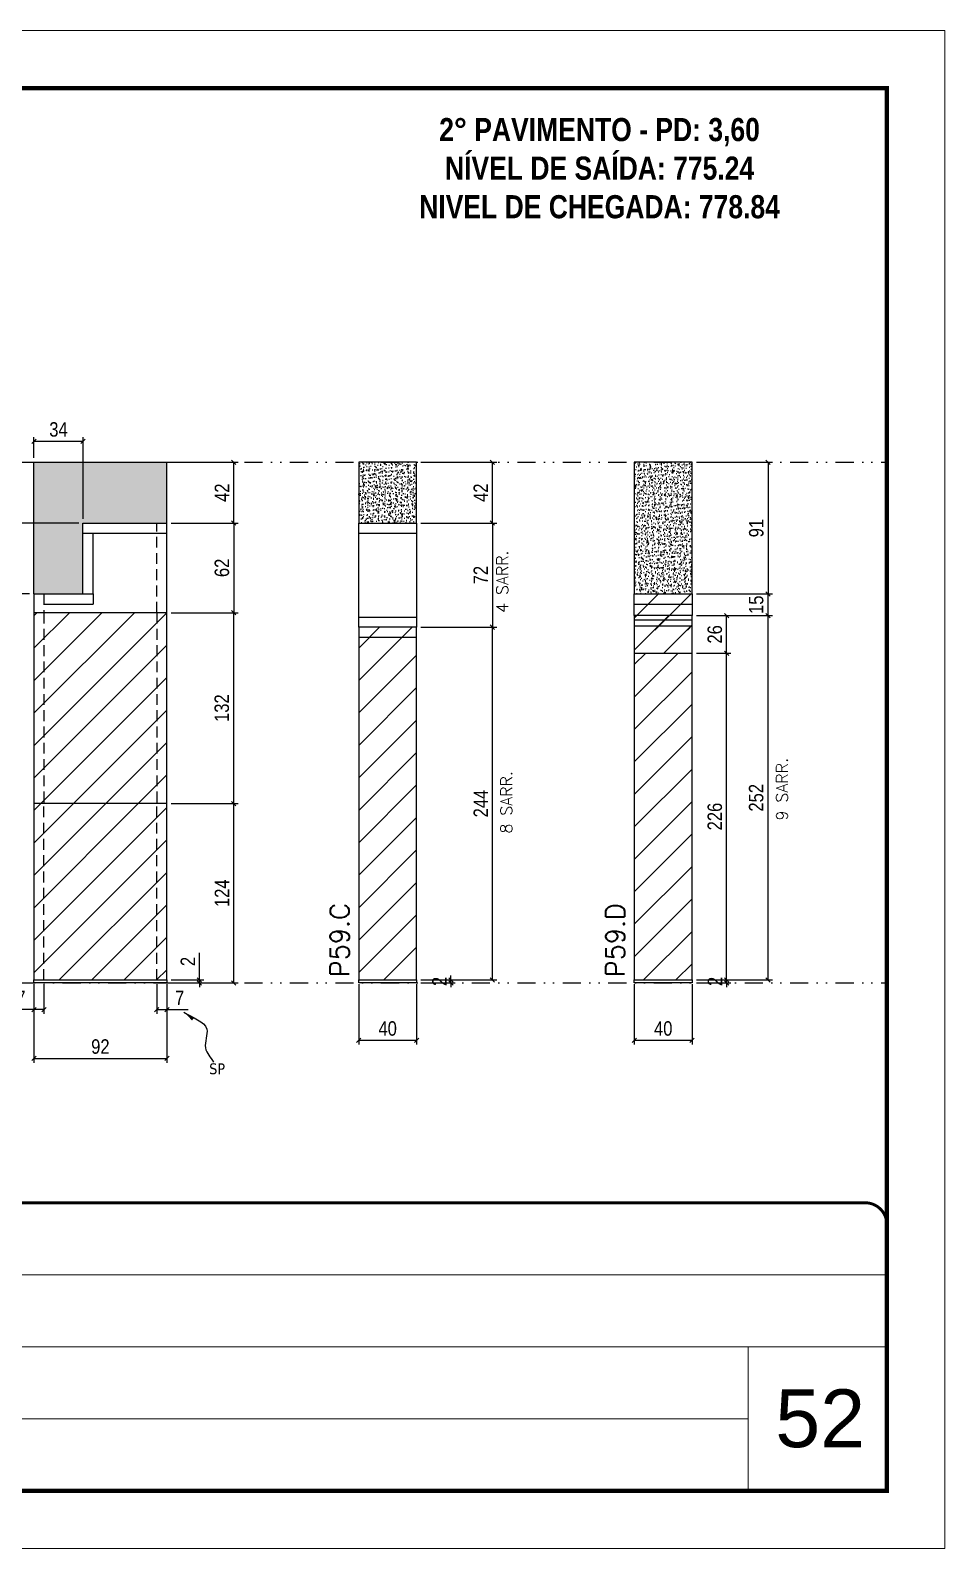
# Model space of a CAD drawing. Extents: x 2949 to 9203, y -16089 to 12527.
# Drawn here: x 8570 to 9203, y -2306 to -1256 of the extents above; entities that cross this region are included whole.
import ezdxf

# ---------------------------------------------------------------- set-up
doc = ezdxf.new("R2010")
doc.units = 0
for name, pattern in [('CONTINUO', [0]), ('DASHED', [0.75, 0.5, -0.25]), ('DIVIDE2', [0.625, 0.25, -0.125, 0, -0.125, 0, -0.125]), ('HIDDEN', [0.375, 0.25, -0.125])]:
    doc.linetypes.add(name, pattern=pattern)
for name, color, linetype, lineweight in [('CARIMBO', 255, 'Continuous', 9), ('Folhas', 255, 'Continuous', 9), ('Hachura', 251, 'Continuous', 9), ('SARRAFO DE PRESSAO', 251, 'DASHED', 9), ('Texto Seção', 7, 'Continuous', 15)]:
    doc.layers.add(name, color=color, linetype=linetype, lineweight=lineweight)
for name, color, linetype in [('COTA', 241, 'Continuous'), ('FUNDOS', 1, 'Continuous'), ('NOMENCLATURA', 7, 'Continuous'), ('Nível', 160, 'Continuous'), ('Painéis', 200, 'Continuous'), ('SARR_2.2x7', 40, 'Continuous'), ('Sarrafo de Pressão', 42, 'HIDDEN'), ('texto', 7, 'Continuous')]:
    doc.layers.add(name, color=color, linetype=linetype)
doc.styles.add('ARIAL', font='arial.ttf')
doc.styles.add('COTA TECNICA', font='techl___.ttf', dxfattribs={"height": 10})
doc.styles.add('COTA TECNICA-50', font='techl___.ttf', dxfattribs={"height": 10})
doc.styles.add('REGUA-120', font='ROMANS.shx', dxfattribs={"height": 15})
doc.styles.add('ROMANC', font='techb___.ttf', dxfattribs={"height": 2.5})
doc.styles.add('ROMANS', font='romans.shx')
doc.styles.get("Standard").update_dxf_attribs({"font": 'arial.ttf'})
doc.dimstyles.new('COTA PAINEL-50', dxfattribs={"dimtxt": 10, "dimasz": 3, "dimexe": 3, "dimexo": 3, "dimgap": 3, "dimtad": 1, "dimdec": 1, "dimzin": 12, "dimdsep": 46, "dimtxsty": 'COTA TECNICA-50', "dimblk1": 'OBLIQUE', "dimblk2": 'OBLIQUE', "dimsah": 1, "dimcen": 0.9, "dimclrd": 4, "dimclre": 4, "dimclrt": 240, "dimadec": 1, "dimazin": 3, "dimtfac": 1, "dimtdec": 1, "dimtmove": 0, "dimatfit": 3, "dimfxl": 1, "dimtolj": 1, "dimtzin": 12, "dimarcsym": 0})
doc.dimstyles.new('PAINEL', dxfattribs={"dimtxt": 10, "dimasz": 3, "dimexe": 3, "dimexo": 3, "dimgap": 3, "dimtad": 1, "dimdec": 1, "dimzin": 12, "dimdsep": 46, "dimtxsty": 'COTA TECNICA', "dimblk1": 'OBLIQUE', "dimblk2": 'OBLIQUE', "dimsah": 1, "dimcen": 0.9, "dimclrd": 4, "dimclre": 4, "dimclrt": 240, "dimadec": 1, "dimazin": 3, "dimtfac": 1, "dimtdec": 1, "dimtmove": 0, "dimatfit": 3, "dimfxl": 1, "dimtolj": 1, "dimtzin": 12, "dimarcsym": 0})
doc.dimstyles.get("Standard").update_dxf_attribs({"dimtxt": 0.18, "dimasz": 0.18, "dimexe": 0.18, "dimexo": 0.0625, "dimgap": 0.09, "dimtad": 0, "dimtih": 1, "dimtoh": 1, "dimdec": 4, "dimzin": 0, "dimdsep": 46, "dimtxsty": 'Standard', "dimcen": 0.09, "dimadec": 0, "dimazin": 0, "dimtfac": 1, "dimtdec": 4, "dimtofl": 0, "dimtmove": 0, "dimatfit": 3, "dimfxl": 1, "dimtolj": 1, "dimtzin": 0, "dimarcsym": 0})
pattern_1 = [(45, (-122901.967, -33050.646), (-11.2253202, 11.2253202), [])]
pattern_2 = [(50, (4768.5, 0), (5.46554, -0.4781726), [0.5715, -6.2865]), (355, (4768.5, 0), (-1.0573026, 5.7317054), [0.4572, -5.0292175]), (100.45144, (4768.9555, -0.04), (4.4082374, 5.2535326), [0.4857, -5.3427073]), (46.1842, (4768.5, 1.524), (8.132371, -1.26127), [0.85725, -9.42975]), (96.63556, (4769.178, 1.419), (7.122124, 7.422784), [0.72855, -8.014068]), (351.18415, (4768.5, 1.524), (7.122124, 7.422784), [0.685799, -7.543792]), (21, (4769.262, 1.143), (4.5484317, -3.067956), [0.5715, -6.2865]), (326, (4769.262, 1.143), (1.854061, 5.525639), [0.4572, -5.0292]), (71.45144, (4769.641, 0.8873), (6.4024926, 2.457683), [0.4857, -5.342698]), (37.5, (4768.5, 0), (0.0926581, 2.5366512), [0, -4.96824, 0, -5.1054, 0, -5.04825]), (7.5, (4768.5, 0), (2.0045899, 3.0054172), [0, -2.91084, 0, -4.85394, 0, -1.92405]), (327.5, (4766.8007, 0), (4.0677179, -0.1718623), [0, -1.905, 0, -5.9436, 0, -7.8867]), (317.5, (4766.0387, 0), (4.4438754, 0.7627947), [0, -2.4765, 0, -3.94716, 0, -5.6007])]

# ---------------------------------------------------------------- blocks, each defined once
blk = doc.blocks.new('9999999999')
at = {"color": 30, "linetype": 'CONTINUO'}
for p, q in [((98564.6, 34379.6), (99584, 34379.6)), ((98564.6, 34329.8), (99488, 34329.8)), ((99584, 34329.8), (99488, 34329.8)), ((99488, 34329.8), (99488, 34230.2)), ((98564.6, 34280), (99488, 34280))]:
    blk.add_line(p, q, dxfattribs=at)
at = {"color": 30, "linetype": 'CONTINUO', "const_width": 2}
blk.add_lwpolyline([(99584, 34230.2), (99584, 34414.4, 0.414214), (99569, 34429.4), (98229, 34429.4, 0.414214), (98214, 34414.4), (98214, 34245.2, 0.414214), (98229, 34230.2), (99584, 34230.2)], format="xyb", dxfattribs=at)
at = {"layer": 'Folhas'}
blk.add_lwpolyline([(98139, 34190.2), (99624, 34190.2), (99624, 35240.2), (98139, 35240.2)], close=True, dxfattribs=at)
at = {"layer": 'Folhas', "color": 30, "const_width": 3}
blk.add_lwpolyline([(98214, 34230.2), (99584, 34230.2), (99584, 35200.2), (98214, 35200.2)], close=True, dxfattribs=at)
blk = doc.blocks.new('_Oblique')
at = {"color": 0, "linetype": 'ByBlock', "lineweight": -2}
blk.add_line((-0.5, -0.5), (0.5, 0.5), dxfattribs=at)
blk = doc.blocks.new('*D1813')
at = {"layer": 'COTA', "color": 4, "lineweight": -2, "transparency": 16777216}
for p, q in [((9030.9, -1660.9), (9083.4, -1660.9)), ((9080.4, -1912.9), (9080.4, -1660.9)), ((9030.9, -1912.9), (9083.4, -1912.9))]:
    blk.add_line(p, q, dxfattribs=at)
at = {"layer": 'Defpoints', "color": 0, "transparency": 16777216}
for p in [(9027.9, -1660.9), (9080.4, -1660.9), (9027.9, -1912.9)]:
    blk.add_point(p, dxfattribs=at)
at = {"layer": 'COTA', "color": 4, "lineweight": -2, "transparency": 16777216, "xscale": 3, "yscale": 3, "zscale": 3}
for p, rotation in [((9080.4, -1660.9), 90), ((9080.4, -1912.9), 270)]:
    blk.add_blockref('_Oblique', p, dxfattribs=dict(at, rotation=rotation))
at = {"layer": 'COTA', "color": 240, "transparency": 16777216, "insert": (9072.2, -1786.9), "char_height": 10, "attachment_point": 5, "rotation": 90, "style": 'COTA TECNICA'}
blk.add_mtext('\\A1;252', dxfattribs=at)
blk = doc.blocks.new('*D1814')
at = {"layer": 'COTA', "color": 4, "lineweight": -2, "transparency": 16777216}
for p, q in [((8987.9, -1915.9), (8987.9, -1957.6)), ((9027.9, -1915.9), (9027.9, -1957.6)), ((8987.9, -1954.6), (9027.9, -1954.6))]:
    blk.add_line(p, q, dxfattribs=at)
at = {"layer": 'Defpoints', "color": 0, "transparency": 16777216}
for p in [(8987.9, -1912.9), (9027.9, -1912.9), (9027.9, -1954.6)]:
    blk.add_point(p, dxfattribs=at)
at = {"layer": 'COTA', "color": 4, "lineweight": -2, "transparency": 16777216, "xscale": 3, "yscale": 3, "zscale": 3, "rotation": 180}
blk.add_blockref('_Oblique', (8987.9, -1954.6), dxfattribs=at)
at = {"layer": 'COTA', "color": 4, "lineweight": -2, "transparency": 16777216, "xscale": 3, "yscale": 3, "zscale": 3}
blk.add_blockref('_Oblique', (9027.9, -1954.6), dxfattribs=at)
at = {"layer": 'COTA', "color": 240, "transparency": 16777216, "insert": (9007.9, -1946.5), "char_height": 10, "attachment_point": 5, "style": 'COTA TECNICA'}
blk.add_mtext('\\A1;40', dxfattribs=at)
blk = doc.blocks.new('*D1815')
at = {"layer": 'COTA', "color": 4, "lineweight": -2, "transparency": 16777216}
for p, q in [((9051.7, -1912.9), (9051.7, -1909.9)), ((9030.9, -1912.9), (9054.7, -1912.9)), ((9030.9, -1914.9), (9054.7, -1914.9)), ((9051.7, -1914.9), (9051.7, -1912.9)), ((9051.7, -1914.9), (9051.7, -1917.9))]:
    blk.add_line(p, q, dxfattribs=at)
at = {"layer": 'Defpoints', "color": 0, "transparency": 16777216}
for p in [(9027.9, -1912.9), (9027.9, -1914.9), (9051.7, -1912.9)]:
    blk.add_point(p, dxfattribs=at)
at = {"layer": 'COTA', "color": 4, "lineweight": -2, "transparency": 16777216, "xscale": 3, "yscale": 3, "zscale": 3}
for p, rotation in [((9051.7, -1912.9), 270), ((9051.7, -1914.9), 90)]:
    blk.add_blockref('_Oblique', p, dxfattribs=dict(at, rotation=rotation))
at = {"layer": 'COTA', "color": 240, "transparency": 16777216, "insert": (9043.7, -1913.9), "char_height": 10, "attachment_point": 5, "rotation": 90, "style": 'COTA TECNICA-50'}
blk.add_mtext('\\A1;2', dxfattribs=at)
blk = doc.blocks.new('*D1833')
at = {"layer": 'COTA', "color": 4, "linetype": 'ByBlock', "lineweight": -2, "transparency": 16777216}
for p, q in [((9030.9, -1686.9), (9054.7, -1686.9)), ((9051.7, -1912.9), (9051.7, -1686.9)), ((9030.9, -1912.9), (9054.7, -1912.9))]:
    blk.add_line(p, q, dxfattribs=at)
at = {"layer": 'Defpoints', "color": 0, "linetype": 'ByBlock', "transparency": 16777216}
for p in [(9027.9, -1686.9), (9051.7, -1686.9), (9027.9, -1912.9)]:
    blk.add_point(p, dxfattribs=at)
at = {"layer": 'COTA', "color": 4, "linetype": 'ByBlock', "lineweight": -2, "transparency": 16777216, "xscale": 3, "yscale": 3, "zscale": 3}
for p, rotation in [((9051.7, -1686.9), 90), ((9051.7, -1912.9), 270)]:
    blk.add_blockref('_Oblique', p, dxfattribs=dict(at, rotation=rotation))
at = {"layer": 'COTA', "color": 240, "linetype": 'ByBlock', "transparency": 16777216, "insert": (9043.6, -1799.9), "char_height": 10, "attachment_point": 5, "rotation": 90, "style": 'COTA TECNICA'}
blk.add_mtext('\\A1;226', dxfattribs=at)
blk = doc.blocks.new('*D1834')
at = {"layer": 'COTA', "color": 4, "linetype": 'ByBlock', "lineweight": -2, "transparency": 16777216}
for p, q in [((9030.9, -1660.9), (9054.7, -1660.9)), ((9051.7, -1686.9), (9051.7, -1660.9)), ((9030.9, -1686.9), (9054.7, -1686.9))]:
    blk.add_line(p, q, dxfattribs=at)
at = {"layer": 'Defpoints', "color": 0, "linetype": 'ByBlock', "transparency": 16777216}
for p in [(9027.9, -1660.9), (9051.7, -1660.9), (9027.9, -1686.9)]:
    blk.add_point(p, dxfattribs=at)
at = {"layer": 'COTA', "color": 4, "linetype": 'ByBlock', "lineweight": -2, "transparency": 16777216, "xscale": 3, "yscale": 3, "zscale": 3}
for p, rotation in [((9051.7, -1660.9), 90), ((9051.7, -1686.9), 270)]:
    blk.add_blockref('_Oblique', p, dxfattribs=dict(at, rotation=rotation))
at = {"layer": 'COTA', "color": 240, "linetype": 'ByBlock', "transparency": 16777216, "insert": (9043.6, -1673.9), "char_height": 10, "attachment_point": 5, "rotation": 90, "style": 'COTA TECNICA'}
blk.add_mtext('\\A1;26', dxfattribs=at)
blk = doc.blocks.new('*D1816')
at = {"layer": 'COTA', "color": 4, "lineweight": -2, "transparency": 16777216}
for p, q in [((8840.3, -1668.9), (8892.7, -1668.9)), ((8889.7, -1912.9), (8889.7, -1668.9)), ((8840.3, -1912.9), (8892.7, -1912.9))]:
    blk.add_line(p, q, dxfattribs=at)
at = {"layer": 'Defpoints', "color": 0, "transparency": 16777216}
for p in [(8837.3, -1668.9), (8889.7, -1668.9), (8837.3, -1912.9)]:
    blk.add_point(p, dxfattribs=at)
at = {"layer": 'COTA', "color": 4, "lineweight": -2, "transparency": 16777216, "xscale": 3, "yscale": 3, "zscale": 3}
for p, rotation in [((8889.7, -1668.9), 90), ((8889.7, -1912.9), 270)]:
    blk.add_blockref('_Oblique', p, dxfattribs=dict(at, rotation=rotation))
at = {"layer": 'COTA', "color": 240, "transparency": 16777216, "insert": (8881.7, -1790.9), "char_height": 10, "attachment_point": 5, "rotation": 90, "style": 'COTA TECNICA'}
blk.add_mtext('\\A1;244', dxfattribs=at)
blk = doc.blocks.new('*D1817')
at = {"layer": 'COTA', "color": 4, "lineweight": -2, "transparency": 16777216}
for p, q in [((8797.3, -1915.9), (8797.3, -1957.6)), ((8837.3, -1915.9), (8837.3, -1957.6)), ((8797.3, -1954.6), (8837.3, -1954.6))]:
    blk.add_line(p, q, dxfattribs=at)
at = {"layer": 'Defpoints', "color": 0, "transparency": 16777216}
for p in [(8797.3, -1912.9), (8837.3, -1912.9), (8837.3, -1954.6)]:
    blk.add_point(p, dxfattribs=at)
at = {"layer": 'COTA', "color": 4, "lineweight": -2, "transparency": 16777216, "xscale": 3, "yscale": 3, "zscale": 3, "rotation": 180}
blk.add_blockref('_Oblique', (8797.3, -1954.6), dxfattribs=at)
at = {"layer": 'COTA', "color": 4, "lineweight": -2, "transparency": 16777216, "xscale": 3, "yscale": 3, "zscale": 3}
blk.add_blockref('_Oblique', (8837.3, -1954.6), dxfattribs=at)
at = {"layer": 'COTA', "color": 240, "transparency": 16777216, "insert": (8817.3, -1946.5), "char_height": 10, "attachment_point": 5, "style": 'COTA TECNICA'}
blk.add_mtext('\\A1;40', dxfattribs=at)
blk = doc.blocks.new('*D1818')
at = {"layer": 'COTA', "color": 4, "lineweight": -2, "transparency": 16777216}
for p, q in [((8861.1, -1912.9), (8861.1, -1909.9)), ((8840.3, -1912.9), (8864.1, -1912.9)), ((8840.3, -1914.9), (8864.1, -1914.9)), ((8861.1, -1914.9), (8861.1, -1912.9)), ((8861.1, -1914.9), (8861.1, -1917.9))]:
    blk.add_line(p, q, dxfattribs=at)
at = {"layer": 'Defpoints', "color": 0, "transparency": 16777216}
for p in [(8837.3, -1912.9), (8837.3, -1914.9), (8861.1, -1912.9)]:
    blk.add_point(p, dxfattribs=at)
at = {"layer": 'COTA', "color": 4, "lineweight": -2, "transparency": 16777216, "xscale": 3, "yscale": 3, "zscale": 3}
for p, rotation in [((8861.1, -1912.9), 270), ((8861.1, -1914.9), 90)]:
    blk.add_blockref('_Oblique', p, dxfattribs=dict(at, rotation=rotation))
at = {"layer": 'COTA', "color": 240, "transparency": 16777216, "insert": (8853.1, -1913.9), "char_height": 10, "attachment_point": 5, "rotation": 90, "style": 'COTA TECNICA-50'}
blk.add_mtext('\\A1;2', dxfattribs=at)
blk = doc.blocks.new('*D1819')
at = {"layer": 'COTA', "color": 4, "lineweight": -2, "transparency": 16777216}
for p, q in [((8572.6, -1915.9), (8572.6, -1970.1)), ((8664.6, -1915.9), (8664.6, -1970.1)), ((8572.6, -1967.1), (8664.6, -1967.1))]:
    blk.add_line(p, q, dxfattribs=at)
at = {"layer": 'Defpoints', "color": 0, "transparency": 16777216}
for p in [(8572.6, -1912.9), (8664.6, -1912.9), (8664.6, -1967.1)]:
    blk.add_point(p, dxfattribs=at)
at = {"layer": 'COTA', "color": 4, "lineweight": -2, "transparency": 16777216, "xscale": 3, "yscale": 3, "zscale": 3, "rotation": 180}
blk.add_blockref('_Oblique', (8572.6, -1967.1), dxfattribs=at)
at = {"layer": 'COTA', "color": 4, "lineweight": -2, "transparency": 16777216, "xscale": 3, "yscale": 3, "zscale": 3}
blk.add_blockref('_Oblique', (8664.6, -1967.1), dxfattribs=at)
at = {"layer": 'COTA', "color": 240, "transparency": 16777216, "insert": (8618.6, -1959), "char_height": 10, "attachment_point": 5, "style": 'COTA TECNICA'}
blk.add_mtext('\\A1;92', dxfattribs=at)
blk = doc.blocks.new('*D1820')
at = {"layer": 'COTA', "color": 4, "lineweight": -2, "transparency": 16777216}
for p, q in [((8667.6, -1790.9), (8713.8, -1790.9)), ((8710.8, -1914.9), (8710.8, -1790.9)), ((8667.6, -1914.9), (8713.8, -1914.9))]:
    blk.add_line(p, q, dxfattribs=at)
at = {"layer": 'Defpoints', "color": 0, "transparency": 16777216}
for p in [(8664.6, -1790.9), (8710.8, -1790.9), (8664.6, -1914.9)]:
    blk.add_point(p, dxfattribs=at)
at = {"layer": 'COTA', "color": 4, "lineweight": -2, "transparency": 16777216, "xscale": 3, "yscale": 3, "zscale": 3}
for p, rotation in [((8710.8, -1790.9), 90), ((8710.8, -1914.9), 270)]:
    blk.add_blockref('_Oblique', p, dxfattribs=dict(at, rotation=rotation))
at = {"layer": 'COTA', "color": 240, "transparency": 16777216, "insert": (8702.7, -1852.9), "char_height": 10, "attachment_point": 5, "rotation": 90, "style": 'COTA TECNICA-50'}
blk.add_mtext('\\A1;124', dxfattribs=at)
blk = doc.blocks.new('*D1821')
at = {"layer": 'COTA', "color": 4, "lineweight": -2, "transparency": 16777216}
for p, q in [((8687.1, -1912.9), (8687.1, -1894.1)), ((8667.6, -1912.9), (8690.1, -1912.9)), ((8667.6, -1914.9), (8690.1, -1914.9)), ((8687.1, -1914.9), (8687.1, -1912.9)), ((8687.1, -1914.9), (8687.1, -1917.9))]:
    blk.add_line(p, q, dxfattribs=at)
at = {"layer": 'Defpoints', "color": 0, "transparency": 16777216}
for p in [(8664.6, -1912.9), (8664.6, -1914.9), (8687.1, -1914.9)]:
    blk.add_point(p, dxfattribs=at)
at = {"layer": 'COTA', "color": 4, "lineweight": -2, "transparency": 16777216, "xscale": 3, "yscale": 3, "zscale": 3}
for p, rotation in [((8687.1, -1912.9), 270), ((8687.1, -1914.9), 90)]:
    blk.add_blockref('_Oblique', p, dxfattribs=dict(at, rotation=rotation))
at = {"layer": 'COTA', "color": 240, "transparency": 16777216, "insert": (8679.1, -1900.1), "char_height": 10, "attachment_point": 5, "rotation": 90, "style": 'COTA TECNICA-50'}
blk.add_mtext('\\A1;2', dxfattribs=at)
blk = doc.blocks.new('*D1822')
at = {"layer": 'COTA', "color": 4, "lineweight": -2, "transparency": 16777216}
for p, q in [((8572.6, -1917.9), (8572.6, -1936.4)), ((8579.6, -1915.9), (8579.6, -1936.4)), ((8572.6, -1933.4), (8557.8, -1933.4)), ((8579.6, -1933.4), (8572.6, -1933.4))]:
    blk.add_line(p, q, dxfattribs=at)
at = {"layer": 'Defpoints', "color": 0, "transparency": 16777216}
for p in [(8572.6, -1914.9), (8579.6, -1912.9), (8572.6, -1933.4)]:
    blk.add_point(p, dxfattribs=at)
at = {"layer": 'COTA', "color": 4, "lineweight": -2, "transparency": 16777216, "xscale": 3, "yscale": 3, "zscale": 3, "rotation": 180}
blk.add_blockref('_Oblique', (8572.6, -1933.4), dxfattribs=at)
at = {"layer": 'COTA', "color": 4, "lineweight": -2, "transparency": 16777216, "xscale": 3, "yscale": 3, "zscale": 3}
blk.add_blockref('_Oblique', (8579.6, -1933.4), dxfattribs=at)
at = {"layer": 'COTA', "color": 240, "transparency": 16777216, "insert": (8563.7, -1925.3), "char_height": 10, "attachment_point": 5, "style": 'COTA TECNICA-50'}
blk.add_mtext('\\A1;7', dxfattribs=at)
blk = doc.blocks.new('*D1823')
at = {"layer": 'COTA', "color": 4, "lineweight": -2, "transparency": 16777216}
for p, q in [((8657.6, -1915.9), (8657.6, -1936.4)), ((8664.6, -1917.9), (8664.6, -1936.4)), ((8657.6, -1933.4), (8664.6, -1933.4)), ((8664.6, -1933.4), (8679.3, -1933.4))]:
    blk.add_line(p, q, dxfattribs=at)
at = {"layer": 'Defpoints', "color": 0, "transparency": 16777216}
for p in [(8657.6, -1912.9), (8664.6, -1914.9), (8664.6, -1933.4)]:
    blk.add_point(p, dxfattribs=at)
at = {"layer": 'COTA', "color": 4, "lineweight": -2, "transparency": 16777216, "xscale": 3, "yscale": 3, "zscale": 3, "rotation": 180}
blk.add_blockref('_Oblique', (8657.6, -1933.4), dxfattribs=at)
at = {"layer": 'COTA', "color": 4, "lineweight": -2, "transparency": 16777216, "xscale": 3, "yscale": 3, "zscale": 3}
blk.add_blockref('_Oblique', (8664.6, -1933.4), dxfattribs=at)
at = {"layer": 'COTA', "color": 240, "transparency": 16777216, "insert": (8673.4, -1925.3), "char_height": 10, "attachment_point": 5, "style": 'COTA TECNICA-50'}
blk.add_mtext('\\A1;7', dxfattribs=at)
blk = doc.blocks.new('*D1807')
at = {"layer": 'Defpoints', "color": 0, "linetype": 'ByBlock', "transparency": 16777216}
for p in [(8664.6, -1658.9), (8710.8, -1658.9), (8664.6, -1790.9)]:
    blk.add_point(p, dxfattribs=at)
at = {"layer": 'FUNDOS', "color": 4, "linetype": 'ByBlock', "lineweight": -2, "transparency": 16777216}
for p, q in [((8667.6, -1658.9), (8713.8, -1658.9)), ((8710.8, -1790.9), (8710.8, -1658.9)), ((8667.6, -1790.9), (8713.8, -1790.9))]:
    blk.add_line(p, q, dxfattribs=at)
at = {"layer": 'FUNDOS', "color": 4, "linetype": 'ByBlock', "lineweight": -2, "transparency": 16777216, "xscale": 3, "yscale": 3, "zscale": 3}
for p, rotation in [((8710.8, -1658.9), 90), ((8710.8, -1790.9), 270)]:
    blk.add_blockref('_Oblique', p, dxfattribs=dict(at, rotation=rotation))
at = {"layer": 'FUNDOS', "color": 240, "linetype": 'ByBlock', "transparency": 16777216, "insert": (8702.6, -1724.9), "char_height": 10, "attachment_point": 5, "rotation": 90, "style": 'COTA TECNICA'}
blk.add_mtext('\\A1;132', dxfattribs=at)
blk = doc.blocks.new('*D3206')
at = {"layer": 'COTA', "color": 4, "lineweight": -2, "transparency": 16777216}
for p, q in [((8840.3, -1554.9), (8892.7, -1554.9)), ((8889.7, -1596.9), (8889.7, -1554.9)), ((8840.3, -1596.9), (8892.7, -1596.9))]:
    blk.add_line(p, q, dxfattribs=at)
at = {"layer": 'Defpoints', "color": 0, "transparency": 16777216}
for p in [(8837.3, -1554.9), (8889.7, -1554.9), (8837.3, -1596.9)]:
    blk.add_point(p, dxfattribs=at)
at = {"layer": 'COTA', "color": 4, "lineweight": -2, "transparency": 16777216, "xscale": 3, "yscale": 3, "zscale": 3}
for p, rotation in [((8889.7, -1554.9), 90), ((8889.7, -1596.9), 270)]:
    blk.add_blockref('_Oblique', p, dxfattribs=dict(at, rotation=rotation))
at = {"layer": 'COTA', "color": 240, "transparency": 16777216, "insert": (8881.7, -1575.9), "char_height": 10, "attachment_point": 5, "rotation": 90, "style": 'COTA TECNICA-50'}
blk.add_mtext('\\A1;42', dxfattribs=at)
blk = doc.blocks.new('*D3207')
at = {"layer": 'COTA', "color": 4, "lineweight": -2, "transparency": 16777216}
for p, q in [((9030.9, -1554.9), (9083.4, -1554.9)), ((9080.4, -1554.9), (9080.4, -1645.9)), ((9030.9, -1645.9), (9083.4, -1645.9))]:
    blk.add_line(p, q, dxfattribs=at)
at = {"layer": 'Defpoints', "color": 0, "transparency": 16777216}
for p in [(9027.9, -1554.9), (9027.9, -1645.9), (9080.4, -1645.9)]:
    blk.add_point(p, dxfattribs=at)
at = {"layer": 'COTA', "color": 4, "lineweight": -2, "transparency": 16777216, "xscale": 3, "yscale": 3, "zscale": 3}
for p, rotation in [((9080.4, -1554.9), 90), ((9080.4, -1645.9), 270)]:
    blk.add_blockref('_Oblique', p, dxfattribs=dict(at, rotation=rotation))
at = {"layer": 'COTA', "color": 240, "transparency": 16777216, "insert": (9072.3, -1600.4), "char_height": 10, "attachment_point": 5, "rotation": 90, "style": 'COTA TECNICA-50'}
blk.add_mtext('\\A1;91', dxfattribs=at)
blk = doc.blocks.new('*D3204')
at = {"layer": 'COTA', "color": 4, "lineweight": -2, "transparency": 16777216}
for p, q in [((8667.6, -1596.9), (8713.8, -1596.9)), ((8710.8, -1596.9), (8710.8, -1658.9)), ((8667.6, -1658.9), (8713.8, -1658.9))]:
    blk.add_line(p, q, dxfattribs=at)
at = {"layer": 'Defpoints', "color": 0, "transparency": 16777216}
for p in [(8664.6, -1596.9), (8664.6, -1658.9), (8710.8, -1658.9)]:
    blk.add_point(p, dxfattribs=at)
at = {"layer": 'COTA', "color": 4, "lineweight": -2, "transparency": 16777216, "xscale": 3, "yscale": 3, "zscale": 3}
for p, rotation in [((8710.8, -1596.9), 90), ((8710.8, -1658.9), 270)]:
    blk.add_blockref('_Oblique', p, dxfattribs=dict(at, rotation=rotation))
at = {"layer": 'COTA', "color": 240, "transparency": 16777216, "insert": (8702.7, -1627.9), "char_height": 10, "attachment_point": 5, "rotation": 90, "style": 'COTA TECNICA-50'}
blk.add_mtext('\\A1;62', dxfattribs=at)
blk = doc.blocks.new('*D3210')
at = {"layer": 'COTA', "color": 4, "lineweight": -2, "transparency": 16777216}
for p, q in [((8603.6, -1596.9), (8546.5, -1596.9)), ((8549.5, -1596.9), (8549.5, -1645.9)), ((8569.6, -1645.9), (8546.5, -1645.9))]:
    blk.add_line(p, q, dxfattribs=at)
at = {"layer": 'Defpoints', "color": 0, "transparency": 16777216}
for p in [(8606.6, -1596.9), (8549.5, -1645.9), (8572.6, -1645.9)]:
    blk.add_point(p, dxfattribs=at)
at = {"layer": 'COTA', "color": 4, "lineweight": -2, "transparency": 16777216, "xscale": 3, "yscale": 3, "zscale": 3}
for p, rotation in [((8549.5, -1596.9), 90), ((8549.5, -1645.9), 270)]:
    blk.add_blockref('_Oblique', p, dxfattribs=dict(at, rotation=rotation))
at = {"layer": 'COTA', "color": 240, "transparency": 16777216, "insert": (8541.4, -1621.4), "char_height": 10, "attachment_point": 5, "rotation": 90, "style": 'COTA TECNICA-50'}
blk.add_mtext('\\A1;49', dxfattribs=at)
blk = doc.blocks.new('*D3205')
at = {"layer": 'COTA', "color": 4, "lineweight": -2, "transparency": 16777216}
for p, q in [((8572.6, -1551.9), (8572.6, -1537.4)), ((8606.6, -1540.4), (8572.6, -1540.4)), ((8606.6, -1593.9), (8606.6, -1537.4))]:
    blk.add_line(p, q, dxfattribs=at)
at = {"layer": 'Defpoints', "color": 0, "transparency": 16777216}
for p in [(8572.6, -1540.4), (8572.6, -1554.9), (8606.6, -1596.9)]:
    blk.add_point(p, dxfattribs=at)
at = {"layer": 'COTA', "color": 4, "lineweight": -2, "transparency": 16777216, "xscale": 3, "yscale": 3, "zscale": 3, "rotation": 180}
blk.add_blockref('_Oblique', (8572.6, -1540.4), dxfattribs=at)
at = {"layer": 'COTA', "color": 4, "lineweight": -2, "transparency": 16777216, "xscale": 3, "yscale": 3, "zscale": 3}
blk.add_blockref('_Oblique', (8606.6, -1540.4), dxfattribs=at)
at = {"layer": 'COTA', "color": 240, "transparency": 16777216, "insert": (8589.6, -1532.2), "char_height": 10, "attachment_point": 5, "style": 'COTA TECNICA-50'}
blk.add_mtext('\\A1;34', dxfattribs=at)
blk = doc.blocks.new('*D3211')
at = {"layer": 'COTA', "color": 4, "lineweight": -2, "transparency": 16777216}
for p, q in [((8667.6, -1554.9), (8713.8, -1554.9)), ((8710.8, -1596.9), (8710.8, -1554.9)), ((8667.6, -1596.9), (8713.8, -1596.9))]:
    blk.add_line(p, q, dxfattribs=at)
at = {"layer": 'Defpoints', "color": 0, "transparency": 16777216}
for p in [(8664.6, -1554.9), (8710.8, -1554.9), (8664.6, -1596.9)]:
    blk.add_point(p, dxfattribs=at)
at = {"layer": 'COTA', "color": 4, "lineweight": -2, "transparency": 16777216, "xscale": 3, "yscale": 3, "zscale": 3}
for p, rotation in [((8710.8, -1554.9), 90), ((8710.8, -1596.9), 270)]:
    blk.add_blockref('_Oblique', p, dxfattribs=dict(at, rotation=rotation))
at = {"layer": 'COTA', "color": 240, "transparency": 16777216, "insert": (8702.7, -1575.9), "char_height": 10, "attachment_point": 5, "rotation": 90, "style": 'COTA TECNICA-50'}
blk.add_mtext('\\A1;42', dxfattribs=at)
blk = doc.blocks.new('*D3212')
at = {"layer": 'COTA', "color": 4, "lineweight": -2, "transparency": 16777216}
for p, q in [((8840.3, -1596.9), (8892.7, -1596.9)), ((8889.7, -1596.9), (8889.7, -1668.9)), ((8840.3, -1668.9), (8892.7, -1668.9))]:
    blk.add_line(p, q, dxfattribs=at)
at = {"layer": 'Defpoints', "color": 0, "transparency": 16777216}
for p in [(8837.3, -1596.9), (8837.3, -1668.9), (8889.7, -1668.9)]:
    blk.add_point(p, dxfattribs=at)
at = {"layer": 'COTA', "color": 4, "lineweight": -2, "transparency": 16777216, "xscale": 3, "yscale": 3, "zscale": 3}
for p, rotation in [((8889.7, -1596.9), 90), ((8889.7, -1668.9), 270)]:
    blk.add_blockref('_Oblique', p, dxfattribs=dict(at, rotation=rotation))
at = {"layer": 'COTA', "color": 240, "transparency": 16777216, "insert": (8881.7, -1632.9), "char_height": 10, "attachment_point": 5, "rotation": 90, "style": 'COTA TECNICA-50'}
blk.add_mtext('\\A1;72', dxfattribs=at)
blk = doc.blocks.new('*D3213')
at = {"layer": 'COTA', "color": 4, "lineweight": -2, "transparency": 16777216}
for p, q in [((9030.9, -1645.9), (9083.4, -1645.9)), ((9080.4, -1660.9), (9080.4, -1645.9)), ((9030.9, -1660.9), (9083.4, -1660.9))]:
    blk.add_line(p, q, dxfattribs=at)
at = {"layer": 'Defpoints', "color": 0, "transparency": 16777216}
for p in [(9027.9, -1645.9), (9080.4, -1645.9), (9027.9, -1660.9)]:
    blk.add_point(p, dxfattribs=at)
at = {"layer": 'COTA', "color": 4, "lineweight": -2, "transparency": 16777216, "xscale": 3, "yscale": 3, "zscale": 3}
for p, rotation in [((9080.4, -1645.9), 90), ((9080.4, -1660.9), 270)]:
    blk.add_blockref('_Oblique', p, dxfattribs=dict(at, rotation=rotation))
at = {"layer": 'COTA', "color": 240, "transparency": 16777216, "insert": (9072.2, -1653.4), "char_height": 10, "attachment_point": 5, "rotation": 90, "style": 'COTA TECNICA-50'}
blk.add_mtext('\\A1;15', dxfattribs=at)

msp = doc.modelspace()

# ---------------------------------------------------------------- hatches: boundary and pattern name
at = {"layer": 'COTA', "linetype": 'ByBlock'}
h = msp.add_hatch(dxfattribs=at)
h.set_pattern_fill('AR-CONC', color=256, scale=0.03)
h.set_pattern_definition([(50, (5024.1792, 0), (5.46554, -0.4781726), [0.5715, -6.2865]), (355, (5024.179, 0), (-1.057303, 5.731705), [0.4572, -5.0292175]), (100.45144, (5024.6347, -0.04), (4.4082374, 5.2535326), [0.4857, -5.342707]), (46.1842, (5024.179, 1.524), (8.132371, -1.26127), [0.85725, -9.42975]), (96.63556, (5024.857, 1.419), (7.122124, 7.422784), [0.72855, -8.014068]), (351.18415, (5024.179, 1.524), (7.122124, 7.422784), [0.685799, -7.543792]), (21, (5024.9412, 1.143), (4.5484317, -3.067956), [0.5715, -6.2865]), (326, (5024.941, 1.143), (1.854061, 5.525639), [0.4572, -5.0292]), (71.45144, (5025.3203, 0.8873), (6.4024926, 2.457683), [0.4857, -5.342698]), (37.5, (5024.1792, 0), (0.0926581, 2.5366512), [0, -4.96824, 0, -5.1054, 0, -5.04825]), (7.5, (5024.1792, 0), (2.0045899, 3.0054172), [0, -2.91084, 0, -4.85394, 0, -1.92405]), (327.5, (5022.48, 0), (4.0677179, -0.1718623), [0, -1.905, 0, -5.9436, 0, -7.8867]), (317.5, (5021.718, 0), (4.4438754, 0.7627947), [0, -2.4765, 0, -3.94716, 0, -5.6007])])
h.paths.add_polyline_path([(8572.57, -1645.88), (8606.57, -1645.88), (8606.57, -1596.88), (8664.57, -1596.88), (8664.57, -1554.88), (8572.57, -1554.88)])
h = msp.add_hatch(dxfattribs=at)
h.set_pattern_fill('AR-CONC', color=256, scale=0.03)
h.set_pattern_definition(pattern_2)
h.paths.add_polyline_path([(8837.26, -1596.88), (8837.26, -1554.88), (8797.26, -1554.88), (8797.26, -1596.88)])
h = msp.add_hatch(dxfattribs=at)
h.set_pattern_fill('AR-CONC', color=256, scale=0.03)
h.set_pattern_definition(pattern_2)
h.paths.add_polyline_path([(9027.87, -1554.88), (8987.87, -1554.88), (8987.87, -1645.88), (9027.87, -1645.88)])
at = {"layer": 'Hachura', "linetype": 'ByBlock'}
h = msp.add_hatch(dxfattribs=at)
h.set_pattern_fill('ANSI31', color=256, scale=5)
h.set_pattern_definition([(45, (4768.5, 0), (-11.22532, 11.22532), [])])
h.paths.add_polyline_path([(8987.87, -1645.88), (8987.87, -1670.9), (9027.87, -1670.9), (9027.87, -1645.88)])
h = msp.add_hatch(dxfattribs=at)
h.set_pattern_fill('ANSI31', color=256, scale=5)
h.set_pattern_definition(pattern_1)
h.paths.add_polyline_path([(8664.57, -1658.88), (8572.57, -1658.88), (8572.57, -1790.88), (8664.57, -1790.88)])
h = msp.add_hatch(dxfattribs=at)
h.set_pattern_fill('ANSI31', color=256, scale=5)
h.set_pattern_definition(pattern_1)
h.paths.add_polyline_path([(8837.26, -1668.9), (8797.26, -1668.9), (8797.26, -1912.88), (8837.26, -1912.88)])
h = msp.add_hatch(dxfattribs=at)
h.set_pattern_fill('ANSI31', color=256, scale=5)
h.set_pattern_definition([(45, (-122901.967, -33040.646), (-11.2253202, 11.2253202), [])])
h.paths.add_polyline_path([(8987.87, -1660.9), (8987.87, -1686.88), (9027.87, -1686.88), (9027.87, -1660.9)])
h = msp.add_hatch(dxfattribs=at)
h.set_pattern_fill('ANSI31', color=256, scale=5)
h.set_pattern_definition(pattern_1)
h.paths.add_polyline_path([(9027.87, -1686.88), (8987.87, -1686.88), (8987.87, -1912.88), (9027.87, -1912.88)])
h = msp.add_hatch(dxfattribs=at)
h.set_pattern_fill('ANSI31', color=256, scale=5)
h.set_pattern_definition(pattern_1)
h.paths.add_polyline_path([(8664.57, -1790.88), (8572.57, -1790.88), (8572.57, -1912.88), (8664.57, -1912.88)])

# ---------------------------------------------------------------- linework, layer by layer
at = {"layer": 'COTA', "linetype": 'ByBlock'}
for p, q in [((8572.57, -1645.88), (8572.57, -1554.88)), ((8572.57, -1554.88), (8664.57, -1554.88)), ((8664.57, -1596.88), (8664.57, -1554.88))]:
    msp.add_line(p, q, dxfattribs=at)
for points in [[(8797.26, -1596.88), (8837.26, -1596.88), (8837.26, -1554.88), (8797.26, -1554.88)], [(8987.87, -1645.88), (9027.87, -1645.88), (9027.87, -1554.88), (8987.87, -1554.88)]]:
    msp.add_lwpolyline(points, close=True, dxfattribs=at)
at = {"layer": 'Nível', "color": 4, "linetype": 'DIVIDE2', "ltscale": 50}
for p, q in [((8152.19, -1554.88), (9162.53, -1554.88)), ((8152.19, -1914.88), (9162.53, -1914.88))]:
    msp.add_line(p, q, dxfattribs=at)
at = {"layer": 'Painéis'}
for p, q in [((8606.57, -1645.88), (8606.57, -1596.88)), ((8606.57, -1596.88), (8664.57, -1596.88)), ((8664.57, -1658.88), (8664.57, -1596.88)), ((8797.26, -1596.88), (8837.26, -1596.88)), ((8797.26, -1668.9), (8797.26, -1596.88)), ((8837.26, -1596.88), (8837.26, -1668.9)), ((8572.57, -1645.88), (8606.57, -1645.88)), ((8572.57, -1645.88), (8572.57, -1658.88)), ((8987.87, -1645.88), (9027.87, -1645.88)), ((8987.87, -1660.9), (8987.87, -1645.88)), ((9027.87, -1645.88), (9027.87, -1660.9)), ((8572.57, -1658.88), (8572.57, -1790.88)), ((8664.57, -1658.88), (8572.57, -1658.88)), ((8664.57, -1658.88), (8572.57, -1658.88)), ((8664.57, -1790.88), (8664.57, -1658.88)), ((8837.26, -1668.9), (8797.26, -1668.9)), ((8837.26, -1668.9), (8797.26, -1668.9)), ((8837.26, -1668.9), (8797.26, -1668.9)), ((8987.87, -1686.88), (9027.87, -1686.88)), ((8797.26, -1912.88), (8837.26, -1912.88)), ((8797.26, -1914.88), (8797.26, -1912.88)), ((8837.26, -1914.88), (8797.26, -1914.88)), ((8837.26, -1912.88), (8837.26, -1914.88)), ((8987.87, -1912.88), (9027.87, -1912.88)), ((8987.87, -1914.88), (8987.87, -1912.88)), ((9027.87, -1914.88), (8987.87, -1914.88)), ((9027.87, -1912.88), (9027.87, -1914.88))]:
    msp.add_line(p, q, dxfattribs=at)
for points in [[(8797.26, -1912.88), (8837.26, -1912.88), (8837.26, -1668.9), (8797.26, -1668.9)], [(8987.87, -1912.88), (9027.87, -1912.88), (9027.87, -1660.9), (8987.87, -1660.9)], [(8572.57, -1912.88), (8664.57, -1912.88), (8664.57, -1790.88), (8572.57, -1790.88)], [(8572.57, -1912.88), (8664.57, -1912.88), (8664.57, -1914.88), (8572.57, -1914.88)]]:
    msp.add_lwpolyline(points, close=True, dxfattribs=at)
at = {"layer": 'SARR_2.2x7'}
for p, q in [((8606.57, -1603.88), (8664.57, -1603.88)), ((8613.57, -1645.88), (8613.57, -1603.88)), ((8797.26, -1603.88), (8837.26, -1603.88)), ((8606.57, -1645.88), (8613.57, -1645.88)), ((8613.57, -1645.88), (8613.57, -1652.88)), ((8579.57, -1652.88), (8613.57, -1652.88)), ((8987.87, -1652.88), (9027.87, -1652.88)), ((8797.26, -1661.9), (8837.26, -1661.9)), ((8987.87, -1663.9), (9027.87, -1663.9)), ((8987.87, -1667.9), (9027.87, -1667.9)), ((8797.26, -1675.9), (8837.26, -1675.9))]:
    msp.add_line(p, q, dxfattribs=at)
at = {"layer": 'Sarrafo de Pressão', "ltscale": 30}
for p, q in [((8657.57, -1658.88), (8657.57, -1596.88)), ((8579.57, -1645.88), (8579.57, -1658.88)), ((8579.57, -1658.88), (8579.57, -1790.88)), ((8657.57, -1658.88), (8657.57, -1790.88)), ((8579.57, -1912.88), (8579.57, -1790.88)), ((8657.57, -1912.88), (8657.57, -1790.88))]:
    msp.add_line(p, q, dxfattribs=at)

# ---------------------------------------------------------------- block references
at = {"layer": 'SARRAFO DE PRESSAO', "color": 6, "linetype": 'ByBlock'}
msp.add_blockref('9999999999', (-90421.44, -36496.37), dxfattribs=at)

# ---------------------------------------------------------------- texts
at = {"layer": 'CARIMBO', "style": 'ARIAL'}
msp.add_text('52', height=40, dxfattribs=at).set_placement((9085.39, -2236.02))
at = {"layer": 'NOMENCLATURA', "color": 2, "insert": (8963.86, -1290.11), "char_height": 16, "attachment_point": 2, "style": 'ROMANC'}
msp.add_mtext_dynamic_manual_height_columns('\\P2° PAVIMENTO - PD: 3,60\\PNÍVEL DE SAÍDA: 775.24\\PNIVEL DE CHEGADA: 778.84', width=300.2766, gutter_width=1, heights=[0], dxfattribs=at)
at = {"layer": 'texto', "color": 0, "insert": (8699.35, -1974.37), "char_height": 7.5, "attachment_point": 5}
msp.add_mtext('{\\fTahoma|b0|i0|c0|p34;\\C4;SP}', dxfattribs=at)
at = {"layer": 'Texto Seção', "linetype": 'Continuous', "style": 'ROMANS'}
for s, p in [('4 SARR.', (8900.54, -1659.02)), ('9 SARR.', (9094.03, -1802.57)), ('8 SARR.', (8903.43, -1811.64))]:
    msp.add_text(s, height=8, rotation=90, dxfattribs=at).set_placement(p)
at = {"layer": 'Texto Seção', "char_height": 13, "width": 285.3299, "attachment_point": 7, "rotation": 90, "style": 'REGUA-120'}
for s, insert in [('P59.C', (8790.61, -1910.96)), ('P59.D', (8981.22, -1910.96))]:
    msp.add_mtext(s, dxfattribs=dict(at, insert=insert))

# ---------------------------------------------------------------- dimensions: what is measured, and where the dimension line sits
at = {"layer": 'COTA'}
for base, p1, p2, angle, picture, middle in [((8572.57, -1540.39), (8606.57, -1596.88), (8572.57, -1554.88), 180, '*D3205', (8589.57, -1532.17)), ((8710.81, -1554.88), (8664.57, -1596.88), (8664.57, -1554.88), 90, '*D3211', (8702.74, -1575.88)), ((8889.74, -1554.88), (8837.26, -1596.88), (8837.26, -1554.88), 90, '*D3206', (8881.67, -1575.88)), ((9080.35, -1645.88), (9027.87, -1554.88), (9027.87, -1645.88), 90, '*D3207', (9072.27, -1600.38)), ((8549.51, -1645.88), (8606.57, -1596.88), (8572.57, -1645.88), 90, '*D3210', (8541.4, -1621.38)), ((8710.81, -1658.88), (8664.57, -1596.88), (8664.57, -1658.88), 90, '*D3204', (8702.71, -1627.88)), ((8889.74, -1668.9), (8837.26, -1596.88), (8837.26, -1668.9), 90, '*D3212', (8881.67, -1632.89)), ((8710.81, -1790.88), (8664.57, -1914.88), (8664.57, -1790.88), 90, '*D1820', (8702.74, -1852.88)), ((8572.57, -1933.39), (8579.57, -1912.88), (8572.57, -1914.88), 180, '*D1822', (8563.71, -1925.32))]:
    dim = msp.add_linear_dim(base=base, p1=p1, p2=p2, angle=angle, dimstyle='COTA PAINEL-50', dxfattribs=at)
    dim.commit()
    dim.dimension.update_dxf_attribs({"geometry": picture, "text_midpoint": middle})
for base, p1, p2, picture, middle in [((9080.35, -1645.88), (9027.87, -1660.9), (9027.87, -1645.88), '*D3213', (9080.35, -1653.39)), ((8687.1, -1914.88), (8664.57, -1912.88), (8664.57, -1914.88), '*D1821', (8687.1, -1900.14)), ((8861.07, -1912.88), (8837.26, -1914.88), (8837.26, -1912.88), '*D1818', (8861.07, -1913.88)), ((9051.68, -1912.88), (9027.87, -1914.88), (9027.87, -1912.88), '*D1815', (9051.68, -1913.88))]:
    dim = msp.add_linear_dim(base=base, p1=p1, p2=p2, angle=90, dimstyle='COTA PAINEL-50', dxfattribs=at)
    dim.commit()
    dim.dimension.update_dxf_attribs({"geometry": picture, "text_midpoint": middle, "dimtype": 160})
for base, p1, p2, picture, middle in [((8889.74, -1668.9), (8837.26, -1912.88), (8837.26, -1668.9), '*D1816', (8881.67, -1790.89)), ((9080.35, -1660.9), (9027.87, -1912.88), (9027.87, -1660.9), '*D1813', (9072.24, -1786.89))]:
    dim = msp.add_linear_dim(base=base, p1=p1, p2=p2, angle=90, dimstyle='PAINEL', override={"dimarcsym": 2}, dxfattribs=at)
    dim.commit()
    dim.dimension.update_dxf_attribs({"geometry": picture, "text_midpoint": middle})
at = {"layer": 'COTA', "linetype": 'ByBlock'}
dim = msp.add_linear_dim(base=(9051.68, -1660.9), p1=(9027.87, -1686.88), p2=(9027.87, -1660.9), angle=90, dimstyle='PAINEL', override={"dimtmove": 1}, dxfattribs=at)
dim.commit()
dim.dimension.update_dxf_attribs({"geometry": '*D1834', "text_midpoint": (9051.68, -1673.89), "dimtype": 160})
dim = msp.add_linear_dim(base=(9051.68, -1686.88), p1=(9027.87, -1912.88), p2=(9027.87, -1686.88), angle=90, dimstyle='PAINEL', dxfattribs=at)
dim.commit()
dim.dimension.update_dxf_attribs({"geometry": '*D1833', "text_midpoint": (9043.58, -1799.88)})
at = {"layer": 'COTA'}
for base, p1, p2, picture, middle in [((8664.57, -1967.06), (8572.57, -1912.88), (8664.57, -1912.88), '*D1819', (8618.57, -1958.97)), ((8837.26, -1954.61), (8797.26, -1912.88), (8837.26, -1912.88), '*D1817', (8817.26, -1946.51)), ((9027.87, -1954.61), (8987.87, -1912.88), (9027.87, -1912.88), '*D1814', (9007.87, -1946.51))]:
    dim = msp.add_linear_dim(base=base, p1=p1, p2=p2, dimstyle='PAINEL', override={"dimarcsym": 2}, dxfattribs=at)
    dim.commit()
    dim.dimension.update_dxf_attribs({"geometry": picture, "text_midpoint": middle})
dim = msp.add_linear_dim(base=(8664.57, -1933.39), p1=(8657.57, -1912.88), p2=(8664.57, -1914.88), dimstyle='COTA PAINEL-50', dxfattribs=at)
dim.commit()
dim.dimension.update_dxf_attribs({"geometry": '*D1823', "text_midpoint": (8673.44, -1925.32)})
at = {"layer": 'FUNDOS', "linetype": 'ByBlock'}
dim = msp.add_linear_dim(base=(8710.81, -1658.88), p1=(8664.57, -1790.88), p2=(8664.57, -1658.88), angle=90, dimstyle='PAINEL', dxfattribs=at)
dim.commit()
dim.dimension.update_dxf_attribs({"geometry": '*D1807', "text_midpoint": (8702.59, -1724.88)})

# ---------------------------------------------------------------- leaders
at = {"layer": 'COTA', "path_type": 1}
msp.add_leader([(8676.4, -1935.06), (8692.19, -1946.9), (8691.26, -1959.91), (8696.81, -1969.69)], dimstyle='Standard', override={"dimasz": 8}, dxfattribs=at)

doc.saveas('drawing.dxf')
